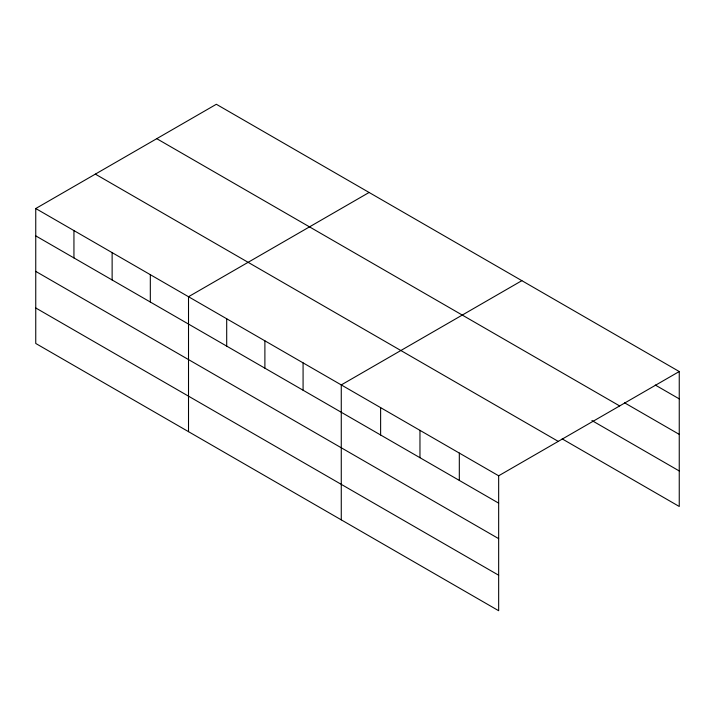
<?xml version="1.0" encoding="UTF-8"?>
<svg xmlns="http://www.w3.org/2000/svg" width="715" height="715" viewBox="0 0 715 715"><rect width="100%" height="100%" fill="white"/><g stroke="black" fill="none" stroke-linecap="round" stroke-linejoin="round"><path stroke-width="1.07" d="M35.75 208.53L498.659 475.788L498.659 610.726L35.75 343.468L35.75 208.53L216.341 104.274L679.25 371.532L679.25 506.47L562.169 438.876M369.101 192.469L188.51 296.725L188.51 431.663M521.861 280.664L341.269 384.92L341.269 519.859M498.659 475.788L679.25 371.532M655.262 385.028L679.25 398.881M624.544 402.804L679.25 434.38M156.746 138.674L619.655 405.932M591.922 420.545L679.25 470.962M95.345 174.12L558.254 441.387M35.75 235.879L498.659 503.137M35.75 271.387L498.659 538.645M35.75 307.968L498.659 575.226M459.316 453.078L459.316 480.426M419.964 430.358L419.964 457.707M380.621 407.639L380.621 434.988M303.08 362.871L303.08 390.22M264.89 340.823L264.89 368.171M226.7 318.774L226.7 346.123M150.32 274.676L150.32 302.025M112.13 252.627L112.13 279.976M73.94 230.579L73.94 257.927"/></g></svg>
